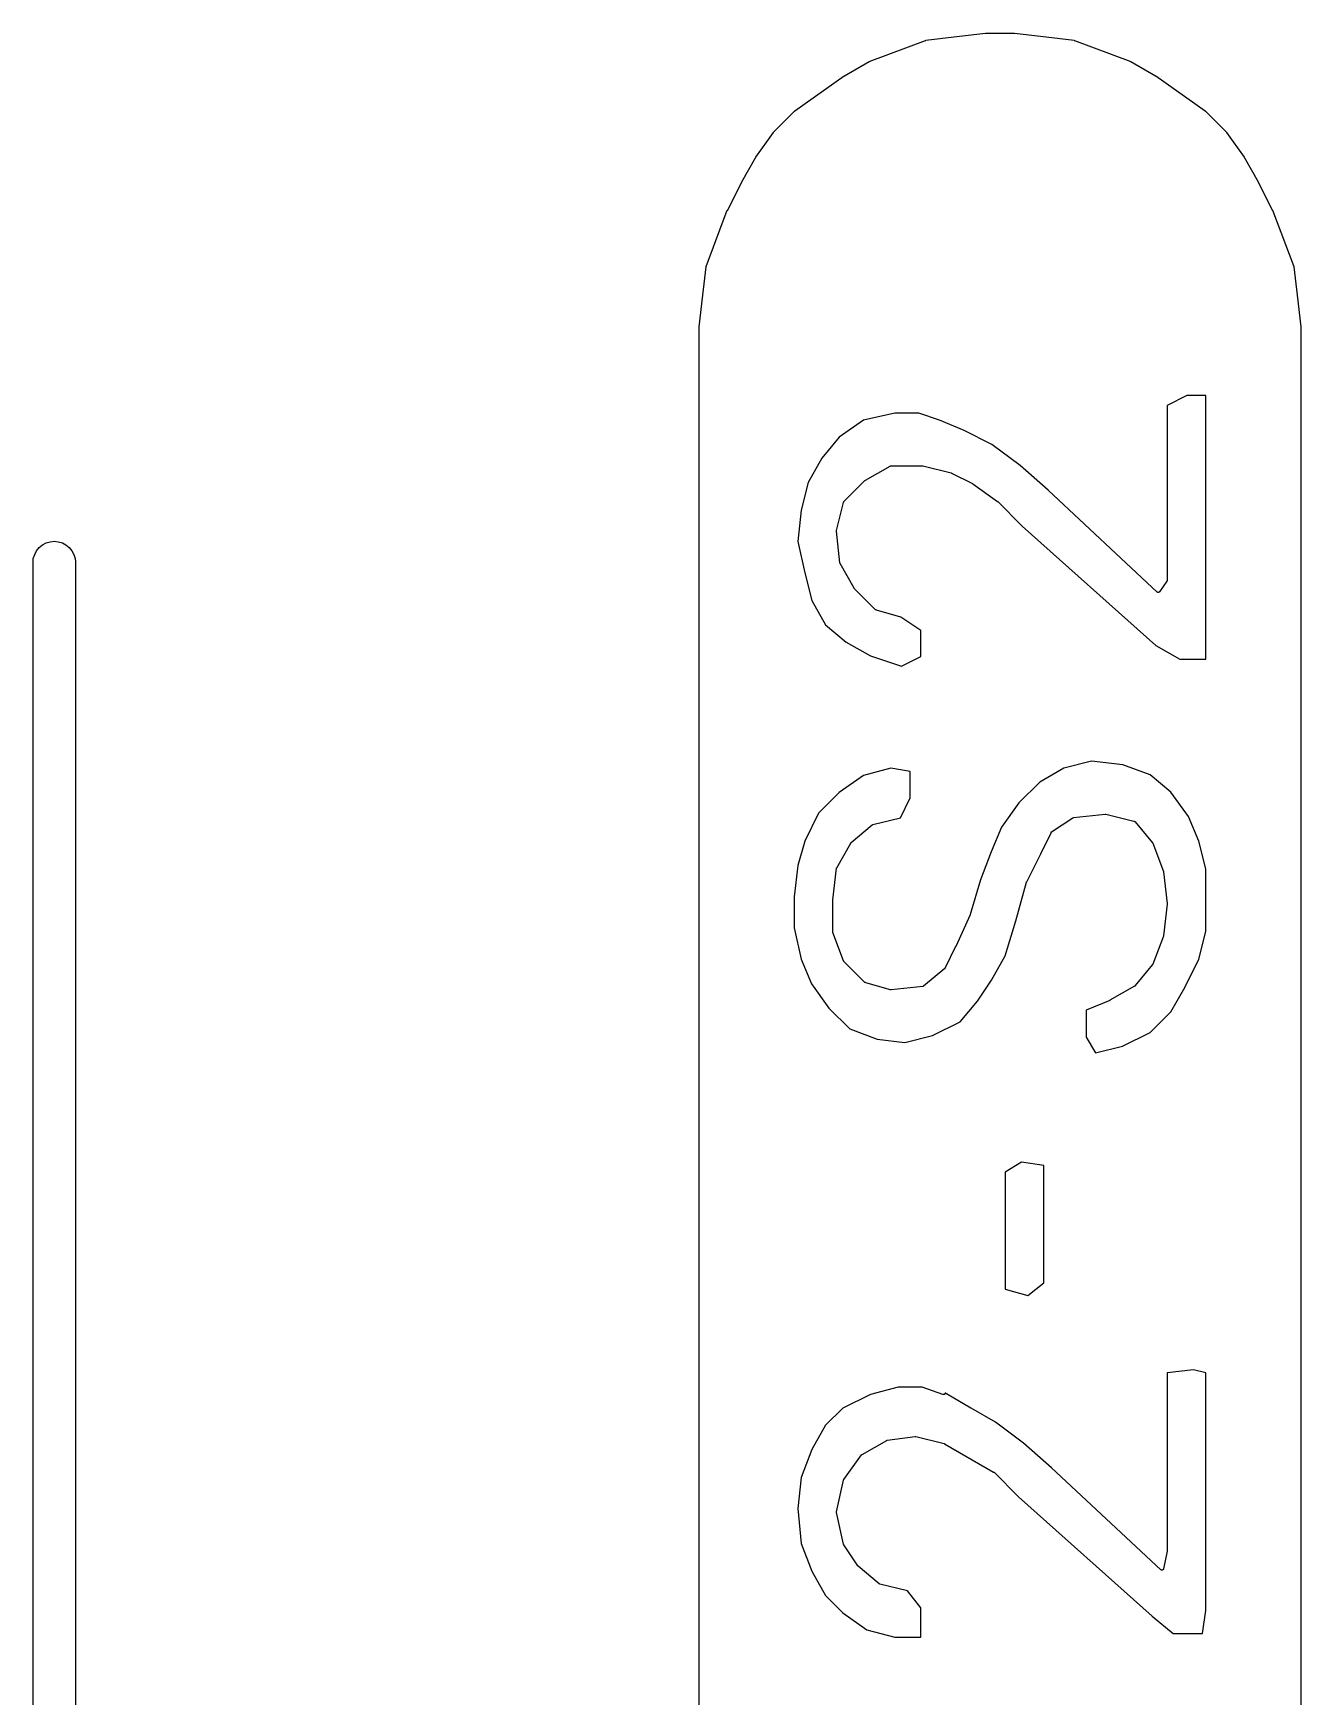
# Model space of a CAD drawing. Extents: x 137.1 to 164.6, y -146.9 to -60.6.
# Drawn here: x 156.072 to 159.675, y -103.105 to -98.375 of the extents above; entities that cross this region are included whole.
import ezdxf

# ---------------------------------------------------------------- set-up
doc = ezdxf.new("R2010")
doc.units = 0
doc.layers.add('BLACK', color=7, linetype='CONTINUOUS')

msp = doc.modelspace()

# ---------------------------------------------------------------- linework, layer by layer
at = {"layer": 'BLACK', "linetype": 'CONTINUOUS'}
for p, q in [((158.689, -98.385), (158.779, -98.375)), ((158.779, -98.375), (158.78, -98.375)), ((158.78, -98.375), (158.78, -98.375)), ((158.78, -98.375), (158.78, -98.375)), ((158.78, -98.375), (158.86, -98.375)), ((158.86, -98.375), (158.86, -98.375)), ((158.86, -98.375), (158.861, -98.375)), ((158.861, -98.375), (158.951, -98.385)), ((158.448, -98.4553), (158.608, -98.3953)), ((158.608, -98.3953), (158.609, -98.3952)), ((158.608, -98.3953), (158.608, -98.3953)), ((158.608, -98.3953), (158.608, -98.3953)), ((158.608, -98.3953), (158.608, -98.3953)), ((158.609, -98.395), (158.689, -98.385)), ((158.609, -98.3951), (158.609, -98.395)), ((158.609, -98.3952), (158.609, -98.3951)), ((158.609, -98.3951), (158.609, -98.3951)), ((158.689, -98.385), (158.689, -98.385)), ((158.689, -98.385), (158.689, -98.385)), ((158.951, -98.385), (158.951, -98.385)), ((158.951, -98.385), (158.951, -98.385)), ((158.951, -98.385), (159.031, -98.395)), ((159.031, -98.395), (159.031, -98.395)), ((159.031, -98.395), (159.031, -98.3951)), ((159.031, -98.3951), (159.031, -98.3951)), ((159.031, -98.3951), (159.031, -98.3952)), ((159.031, -98.3952), (159.032, -98.3953)), ((159.032, -98.3953), (159.032, -98.3953)), ((159.032, -98.3953), (159.032, -98.3953)), ((159.032, -98.3953), (159.192, -98.4553)), ((158.378, -98.4957), (158.448, -98.4557)), ((158.448, -98.4555), (158.448, -98.4553)), ((158.448, -98.4556), (158.448, -98.4555)), ((158.448, -98.4557), (158.448, -98.4556)), ((159.192, -98.4553), (159.192, -98.4555)), ((159.192, -98.4553), (159.192, -98.4553)), ((159.192, -98.4555), (159.192, -98.4557)), ((159.192, -98.4557), (159.262, -98.4957)), ((158.237, -98.5959), (158.377, -98.4959)), ((158.377, -98.4958), (158.378, -98.4957)), ((158.377, -98.4959), (158.377, -98.4958)), ((158.377, -98.4959), (158.377, -98.4959)), ((159.262, -98.4957), (159.263, -98.4957)), ((159.263, -98.4957), (159.263, -98.4958)), ((159.263, -98.4958), (159.263, -98.4959)), ((159.263, -98.4959), (159.403, -98.5959)), ((158.176, -98.6565), (158.236, -98.5965)), ((158.236, -98.5965), (158.237, -98.5964)), ((158.237, -98.5962), (158.237, -98.5959)), ((158.237, -98.5964), (158.237, -98.5962)), ((159.403, -98.5959), (159.403, -98.596)), ((159.403, -98.596), (159.403, -98.5962)), ((159.403, -98.5962), (159.404, -98.5965)), ((159.404, -98.5965), (159.464, -98.6565)), ((158.126, -98.7271), (158.176, -98.6571)), ((158.176, -98.6568), (158.176, -98.6565)), ((158.176, -98.657), (158.176, -98.6568)), ((158.176, -98.6571), (158.176, -98.657)), ((159.464, -98.6565), (159.464, -98.6565)), ((159.464, -98.6565), (159.464, -98.6568)), ((159.464, -98.6568), (159.464, -98.6571)), ((159.464, -98.6571), (159.514, -98.7271)), ((158.086, -98.7975), (158.126, -98.7275)), ((158.126, -98.7273), (158.126, -98.7271)), ((158.126, -98.7275), (158.126, -98.7273)), ((158.126, -98.7275), (158.126, -98.7275)), ((159.514, -98.7271), (159.514, -98.7272)), ((159.514, -98.7272), (159.514, -98.7273)), ((159.514, -98.7273), (159.514, -98.7275)), ((159.514, -98.7275), (159.554, -98.7975)), ((158.046, -98.8778), (158.086, -98.7978)), ((158.086, -98.7976), (158.086, -98.7975)), ((158.086, -98.7977), (158.086, -98.7976)), ((158.086, -98.7978), (158.086, -98.7977)), ((159.554, -98.7975), (159.554, -98.7976)), ((159.554, -98.7976), (159.554, -98.7977)), ((159.554, -98.7977), (159.554, -98.7978)), ((159.554, -98.7978), (159.594, -98.8778)), ((157.985, -99.0382), (158.045, -98.8782)), ((158.045, -98.878), (158.046, -98.8778)), ((158.045, -98.8782), (158.045, -98.878)), ((158.045, -98.8782), (158.045, -98.8782)), ((159.594, -98.8778), (159.595, -98.8778)), ((159.595, -98.8778), (159.595, -98.878)), ((159.595, -98.878), (159.595, -98.8782)), ((159.595, -98.8782), (159.655, -99.0382)), ((157.975, -99.1194), (157.985, -99.0394)), ((157.985, -99.0383), (157.985, -99.0382)), ((157.985, -99.0384), (157.985, -99.0383)), ((157.985, -99.0388), (157.985, -99.0384)), ((157.985, -99.0392), (157.985, -99.0388)), ((157.985, -99.0393), (157.985, -99.0392)), ((157.985, -99.0392), (157.985, -99.0392)), ((157.985, -99.0394), (157.985, -99.0393)), ((159.655, -99.0382), (159.655, -99.0383)), ((159.655, -99.0383), (159.655, -99.0384)), ((159.655, -99.0384), (159.655, -99.0384)), ((159.655, -99.0384), (159.655, -99.0388)), ((159.655, -99.0388), (159.655, -99.0393)), ((159.655, -99.0393), (159.655, -99.0393)), ((159.655, -99.0393), (159.655, -99.0394)), ((159.655, -99.0394), (159.665, -99.1194)), ((157.965, -99.2094), (157.975, -99.1194)), ((157.975, -99.1194), (157.975, -99.1194)), ((157.975, -99.1194), (157.975, -99.1194)), ((159.665, -99.1194), (159.665, -99.1195)), ((159.665, -99.1195), (159.665, -99.1195)), ((159.665, -99.1195), (159.675, -99.2094)), ((157.965, -99.2097), (157.965, -99.2094)), ((157.965, -99.2099), (157.965, -99.2097)), ((157.965, -109.23), (157.965, -99.2099)), ((159.675, -99.2094), (159.675, -99.2095)), ((159.675, -99.2095), (159.675, -99.2098)), ((159.675, -99.2098), (159.675, -99.21)), ((159.675, -99.21), (159.675, -109.2)), ((159.351, -99.405), (159.295, -99.4331)), ((159.405, -99.405), (159.351, -99.405)), ((159.405, -100.155), (159.405, -99.405)), ((158.521, -99.455), (158.432, -99.4747)), ((158.589, -99.455), (158.521, -99.455)), ((158.648, -99.4747), (158.589, -99.455)), ((159.295, -99.4331), (159.295, -99.93)), ((158.432, -99.4747), (158.363, -99.5237)), ((158.718, -99.5045), (158.648, -99.4747)), ((158.797, -99.5443), (158.718, -99.5045)), ((158.363, -99.5237), (158.314, -99.5829)), ((158.877, -99.6039), (158.797, -99.5443)), ((158.314, -99.5829), (158.275, -99.6519)), ((158.438, -99.6457), (158.508, -99.6057)), ((158.508, -99.6053), (158.508, -99.6052)), ((158.508, -99.6052), (158.509, -99.6052)), ((158.508, -99.6054), (158.508, -99.6053)), ((158.508, -99.6055), (158.508, -99.6054)), ((158.508, -99.6056), (158.508, -99.6055)), ((158.508, -99.6057), (158.508, -99.6056)), ((158.509, -99.6051), (158.509, -99.605)), ((158.509, -99.605), (158.51, -99.605)), ((158.509, -99.6052), (158.509, -99.6051)), ((158.509, -99.6051), (158.509, -99.6051)), ((158.51, -99.605), (158.51, -99.605)), ((158.51, -99.605), (158.6, -99.605)), ((158.6, -99.605), (158.6, -99.605)), ((158.6, -99.605), (158.6, -99.605)), ((158.6, -99.605), (158.601, -99.6051)), ((158.601, -99.6051), (158.601, -99.6051)), ((158.601, -99.6051), (158.601, -99.6051)), ((158.601, -99.6051), (158.601, -99.6051)), ((158.601, -99.6051), (158.681, -99.6251)), ((158.957, -99.6737), (158.877, -99.6039)), ((158.275, -99.6519), (158.255, -99.7309)), ((158.376, -99.7065), (158.436, -99.6465)), ((158.436, -99.6465), (158.437, -99.6464)), ((158.437, -99.6458), (158.437, -99.6457)), ((158.437, -99.6457), (158.438, -99.6457)), ((158.437, -99.646), (158.437, -99.6458)), ((158.437, -99.6462), (158.437, -99.646)), ((158.437, -99.6463), (158.437, -99.6462)), ((158.437, -99.6464), (158.437, -99.6463)), ((158.681, -99.6251), (158.681, -99.6252)), ((158.681, -99.6252), (158.681, -99.6252)), ((158.681, -99.6252), (158.681, -99.6252)), ((158.681, -99.6252), (158.682, -99.6253)), ((158.682, -99.6253), (158.682, -99.6255)), ((158.682, -99.6255), (158.682, -99.6255)), ((158.682, -99.6255), (158.682, -99.6255)), ((158.682, -99.6255), (158.742, -99.6555)), ((158.742, -99.6555), (158.742, -99.6556)), ((158.742, -99.6556), (158.743, -99.6558)), ((158.743, -99.6558), (158.743, -99.6559)), ((158.743, -99.6559), (158.813, -99.7059)), ((159.267, -99.9637), (158.957, -99.6737)), ((158.255, -99.7309), (158.245, -99.8197)), ((158.355, -99.7888), (158.375, -99.7088)), ((158.375, -99.7079), (158.376, -99.7078)), ((158.375, -99.7081), (158.375, -99.7079)), ((158.375, -99.7084), (158.375, -99.7081)), ((158.375, -99.7087), (158.375, -99.7084)), ((158.375, -99.7088), (158.375, -99.7087)), ((158.376, -99.7067), (158.376, -99.7065)), ((158.376, -99.707), (158.376, -99.7067)), ((158.376, -99.7071), (158.376, -99.707)), ((158.376, -99.7072), (158.376, -99.7071)), ((158.376, -99.7075), (158.376, -99.7072)), ((158.376, -99.7078), (158.376, -99.7075)), ((158.813, -99.7059), (158.813, -99.706)), ((158.813, -99.706), (158.813, -99.7062)), ((158.813, -99.7062), (158.814, -99.7065)), ((158.814, -99.7065), (158.883, -99.7764)), ((158.355, -99.7891), (158.355, -99.7888)), ((158.355, -99.7895), (158.355, -99.7891)), ((158.355, -99.7896), (158.355, -99.7895)), ((158.355, -99.7898), (158.355, -99.7896)), ((158.355, -99.7901), (158.355, -99.7898)), ((158.355, -99.7905), (158.355, -99.7901)), ((158.355, -99.7906), (158.355, -99.7905)), ((158.365, -99.8806), (158.355, -99.7906)), ((158.883, -99.7764), (159.263, -100.116)), ((156.076, -99.8567), (156.081, -99.8462)), ((156.081, -99.8462), (156.089, -99.8371)), ((156.089, -99.8371), (156.098, -99.8296)), ((156.098, -99.8296), (156.109, -99.824)), ((156.109, -99.824), (156.12, -99.8206)), ((156.12, -99.8206), (156.132, -99.8194)), ((156.132, -99.8194), (156.143, -99.8206)), ((156.143, -99.8206), (156.155, -99.824)), ((156.155, -99.824), (156.165, -99.8296)), ((156.165, -99.8296), (156.174, -99.8371)), ((156.174, -99.8371), (156.182, -99.8462)), ((156.182, -99.8462), (156.187, -99.8567)), ((158.245, -99.8197), (158.265, -99.9088)), ((156.072, -99.868), (156.076, -99.8567)), ((156.072, -99.8768), (156.072, -99.868)), ((156.072, -103.327), (156.072, -99.8768)), ((156.187, -99.8567), (156.191, -99.868)), ((156.191, -99.868), (156.192, -99.8768)), ((156.192, -99.8768), (156.192, -105.283)), ((158.365, -99.8812), (158.365, -99.8806)), ((158.365, -99.8806), (158.365, -99.8806)), ((158.365, -99.8806), (158.365, -99.8806)), ((158.365, -99.8815), (158.365, -99.8812)), ((158.365, -99.8821), (158.365, -99.8815)), ((158.365, -99.8815), (158.365, -99.8815)), ((158.365, -99.8815), (158.365, -99.8815)), ((158.366, -99.8824), (158.365, -99.8821)), ((158.366, -99.8825), (158.366, -99.8824)), ((158.366, -99.8824), (158.366, -99.8824)), ((158.366, -99.8824), (158.366, -99.8824)), ((158.406, -99.9525), (158.366, -99.8825)), ((158.265, -99.9088), (158.285, -99.9881)), ((159.294, -99.9328), (159.274, -99.9628)), ((159.295, -99.932), (159.294, -99.9324)), ((159.294, -99.9324), (159.294, -99.9328)), ((159.295, -99.93), (159.295, -99.93)), ((159.295, -99.93), (159.295, -99.93)), ((159.295, -99.93), (159.295, -99.9301)), ((159.295, -99.9301), (159.295, -99.9305)), ((159.295, -99.9305), (159.295, -99.931)), ((159.295, -99.931), (159.295, -99.931)), ((159.295, -99.931), (159.295, -99.931)), ((159.295, -99.931), (159.295, -99.9315)), ((159.295, -99.9315), (159.295, -99.9319)), ((159.295, -99.9319), (159.295, -99.9319)), ((159.295, -99.9319), (159.295, -99.932)), ((158.285, -99.9881), (158.324, -100.057)), ((158.406, -99.9526), (158.406, -99.9525)), ((158.406, -99.9527), (158.406, -99.9526)), ((158.406, -99.953), (158.406, -99.9527)), ((158.406, -99.9533), (158.406, -99.953)), ((158.406, -99.9534), (158.406, -99.9533)), ((158.406, -99.9535), (158.406, -99.9534)), ((158.466, -100.014), (158.406, -99.9535)), ((158.406, -99.9535), (158.406, -99.9535)), ((159.267, -99.9639), (159.267, -99.9637)), ((159.267, -99.9641), (159.267, -99.9639)), ((159.267, -99.9642), (159.267, -99.9641)), ((159.268, -99.9644), (159.267, -99.9642)), ((159.267, -99.9642), (159.267, -99.9642)), ((159.268, -99.9646), (159.268, -99.9644)), ((159.268, -99.9647), (159.268, -99.9646)), ((159.268, -99.9646), (159.268, -99.9646)), ((159.269, -99.9648), (159.268, -99.9647)), ((159.269, -99.9649), (159.269, -99.9648)), ((159.27, -99.965), (159.269, -99.9649)), ((159.269, -99.9649), (159.269, -99.9649)), ((159.269, -99.9649), (159.269, -99.9649)), ((159.271, -99.9649), (159.27, -99.965)), ((159.27, -99.965), (159.27, -99.965)), ((159.27, -99.965), (159.27, -99.965)), ((159.27, -99.965), (159.27, -99.965)), ((159.272, -99.9647), (159.271, -99.9649)), ((159.271, -99.9649), (159.271, -99.9649)), ((159.271, -99.9649), (159.271, -99.9649)), ((159.271, -99.9649), (159.271, -99.9649)), ((159.273, -99.9642), (159.272, -99.9644)), ((159.272, -99.9644), (159.272, -99.9646)), ((159.272, -99.9646), (159.272, -99.9646)), ((159.272, -99.9646), (159.272, -99.9646)), ((159.272, -99.9646), (159.272, -99.9647)), ((159.274, -99.9635), (159.273, -99.9636)), ((159.273, -99.9636), (159.273, -99.9638)), ((159.273, -99.9638), (159.273, -99.9641)), ((159.273, -99.9641), (159.273, -99.9641)), ((159.273, -99.9641), (159.273, -99.9642)), ((159.274, -99.9628), (159.274, -99.9628)), ((159.274, -99.9628), (159.274, -99.9631)), ((159.274, -99.9631), (159.274, -99.9634)), ((159.274, -99.9634), (159.274, -99.9635)), ((158.467, -100.014), (158.466, -100.014)), ((158.468, -100.014), (158.467, -100.014)), ((158.467, -100.014), (158.467, -100.014)), ((158.467, -100.014), (158.467, -100.014)), ((158.467, -100.014), (158.467, -100.014)), ((158.467, -100.014), (158.467, -100.014)), ((158.468, -100.015), (158.468, -100.014)), ((158.469, -100.015), (158.468, -100.015)), ((158.468, -100.015), (158.468, -100.015)), ((158.468, -100.015), (158.468, -100.015)), ((158.538, -100.035), (158.469, -100.015)), ((158.469, -100.015), (158.469, -100.015)), ((158.595, -100.073), (158.538, -100.035)), ((158.324, -100.057), (158.383, -100.106)), ((158.595, -100.147), (158.595, -100.073)), ((158.383, -100.106), (158.452, -100.145)), ((159.263, -100.116), (159.331, -100.155)), ((158.452, -100.145), (158.54, -100.175)), ((158.54, -100.175), (158.595, -100.147)), ((159.331, -100.155), (159.405, -100.155)), ((159.08, -100.445), (159.002, -100.465)), ((159.169, -100.455), (159.08, -100.445)), ((159.247, -100.484), (159.169, -100.455)), ((158.432, -100.485), (158.363, -100.534)), ((158.51, -100.465), (158.432, -100.485)), ((158.565, -100.474), (158.51, -100.465)), ((158.565, -100.549), (158.565, -100.474)), ((158.933, -100.504), (158.874, -100.563)), ((159.002, -100.465), (158.933, -100.504)), ((159.306, -100.533), (159.247, -100.484)), ((158.363, -100.534), (158.304, -100.593)), ((158.537, -100.606), (158.565, -100.549)), ((159.356, -100.602), (159.306, -100.533)), ((158.304, -100.593), (158.265, -100.672)), ((158.874, -100.563), (158.824, -100.632)), ((159.029, -100.605), (159.119, -100.595)), ((159.119, -100.595), (159.12, -100.595)), ((159.12, -100.595), (159.12, -100.595)), ((159.12, -100.595), (159.12, -100.595)), ((159.12, -100.595), (159.12, -100.595)), ((159.12, -100.595), (159.12, -100.595)), ((159.12, -100.595), (159.121, -100.595)), ((159.121, -100.595), (159.121, -100.595)), ((159.121, -100.595), (159.201, -100.615)), ((159.385, -100.672), (159.356, -100.602)), ((158.397, -100.676), (158.457, -100.626)), ((158.457, -100.626), (158.457, -100.626)), ((158.457, -100.626), (158.457, -100.626)), ((158.457, -100.626), (158.457, -100.626)), ((158.457, -100.626), (158.457, -100.626)), ((158.457, -100.626), (158.458, -100.626)), ((158.458, -100.626), (158.458, -100.625)), ((158.458, -100.625), (158.458, -100.625)), ((158.458, -100.625), (158.459, -100.625)), ((158.458, -100.626), (158.458, -100.626)), ((158.459, -100.625), (158.537, -100.606)), ((158.459, -100.625), (158.459, -100.625)), ((158.459, -100.625), (158.459, -100.625)), ((158.824, -100.632), (158.795, -100.702)), ((158.936, -100.708), (158.966, -100.648)), ((158.966, -100.647), (158.966, -100.646)), ((158.966, -100.646), (158.967, -100.646)), ((158.966, -100.648), (158.966, -100.647)), ((158.966, -100.647), (158.966, -100.647)), ((158.966, -100.647), (158.966, -100.647)), ((158.966, -100.647), (158.966, -100.647)), ((158.966, -100.647), (158.966, -100.647)), ((158.966, -100.648), (158.966, -100.648)), ((158.967, -100.646), (159.027, -100.606)), ((158.967, -100.646), (158.967, -100.646)), ((158.967, -100.646), (158.967, -100.646)), ((158.967, -100.646), (158.967, -100.646)), ((159.027, -100.606), (159.027, -100.606)), ((159.027, -100.606), (159.027, -100.606)), ((159.027, -100.606), (159.028, -100.606)), ((159.028, -100.606), (159.028, -100.605)), ((159.028, -100.605), (159.028, -100.605)), ((159.028, -100.605), (159.028, -100.605)), ((159.028, -100.605), (159.028, -100.605)), ((159.028, -100.605), (159.029, -100.605)), ((159.029, -100.605), (159.029, -100.605)), ((159.029, -100.605), (159.029, -100.605)), ((159.029, -100.605), (159.029, -100.605)), ((159.201, -100.615), (159.201, -100.615)), ((159.201, -100.615), (159.201, -100.615)), ((159.201, -100.615), (159.201, -100.615)), ((159.201, -100.615), (159.202, -100.615)), ((159.202, -100.615), (159.202, -100.616)), ((159.202, -100.616), (159.202, -100.616)), ((159.202, -100.616), (159.202, -100.616)), ((159.202, -100.616), (159.203, -100.616)), ((159.203, -100.616), (159.203, -100.616)), ((159.203, -100.616), (159.203, -100.616)), ((159.203, -100.616), (159.203, -100.616)), ((159.203, -100.616), (159.203, -100.616)), ((159.203, -100.616), (159.204, -100.617)), ((159.204, -100.617), (159.204, -100.617)), ((159.204, -100.617), (159.204, -100.617)), ((159.204, -100.617), (159.254, -100.677)), ((158.265, -100.672), (158.245, -100.741)), ((158.356, -100.748), (158.396, -100.678)), ((158.396, -100.677), (158.397, -100.676)), ((158.396, -100.678), (158.396, -100.677)), ((158.396, -100.677), (158.396, -100.677)), ((158.396, -100.677), (158.396, -100.677)), ((158.396, -100.677), (158.396, -100.677)), ((158.396, -100.677), (158.396, -100.677)), ((158.397, -100.676), (158.397, -100.676)), ((159.254, -100.677), (159.254, -100.677)), ((159.254, -100.677), (159.254, -100.677)), ((159.254, -100.677), (159.254, -100.677)), ((159.254, -100.677), (159.254, -100.678)), ((159.254, -100.678), (159.254, -100.678)), ((159.254, -100.678), (159.255, -100.678)), ((159.255, -100.678), (159.255, -100.678)), ((159.255, -100.678), (159.285, -100.758)), ((159.405, -100.751), (159.385, -100.672)), ((158.245, -100.741), (158.235, -100.83)), ((158.795, -100.702), (158.765, -100.782)), ((158.896, -100.788), (158.936, -100.708)), ((158.936, -100.708), (158.936, -100.708)), ((158.936, -100.708), (158.936, -100.708)), ((158.345, -100.839), (158.355, -100.749)), ((158.355, -100.749), (158.355, -100.748)), ((158.355, -100.748), (158.355, -100.748)), ((158.355, -100.748), (158.355, -100.748)), ((158.355, -100.748), (158.355, -100.748)), ((158.355, -100.748), (158.356, -100.748)), ((158.355, -100.749), (158.355, -100.749)), ((158.355, -100.749), (158.355, -100.749)), ((158.355, -100.749), (158.355, -100.749)), ((158.355, -100.749), (158.355, -100.749)), ((158.356, -100.748), (158.356, -100.748)), ((158.356, -100.748), (158.356, -100.748)), ((158.765, -100.782), (158.735, -100.881)), ((158.865, -100.899), (158.895, -100.789)), ((158.895, -100.789), (158.895, -100.788)), ((158.895, -100.788), (158.896, -100.788)), ((158.895, -100.789), (158.895, -100.789)), ((158.896, -100.788), (158.896, -100.788)), ((158.896, -100.788), (158.896, -100.788)), ((158.896, -100.788), (158.896, -100.788)), ((159.285, -100.758), (159.285, -100.758)), ((159.285, -100.758), (159.285, -100.758)), ((159.285, -100.758), (159.285, -100.758)), ((159.285, -100.758), (159.285, -100.759)), ((159.285, -100.759), (159.285, -100.759)), ((159.285, -100.759), (159.285, -100.759)), ((159.285, -100.759), (159.285, -100.759)), ((159.285, -100.759), (159.295, -100.849)), ((159.405, -100.929), (159.405, -100.751)), ((158.235, -100.83), (158.235, -100.919)), ((158.345, -100.84), (158.345, -100.839)), ((158.345, -100.93), (158.345, -100.84)), ((158.345, -100.84), (158.345, -100.84)), ((158.735, -100.882), (158.695, -100.972)), ((158.735, -100.881), (158.735, -100.882)), ((158.735, -100.882), (158.735, -100.882)), ((158.735, -100.882), (158.735, -100.882)), ((159.295, -100.851), (159.285, -100.941)), ((159.295, -100.849), (159.295, -100.85)), ((159.295, -100.85), (159.295, -100.85)), ((159.295, -100.85), (159.295, -100.85)), ((159.295, -100.85), (159.295, -100.85)), ((159.295, -100.85), (159.295, -100.85)), ((159.295, -100.85), (159.295, -100.851)), ((159.295, -100.851), (159.295, -100.851)), ((158.235, -100.919), (158.255, -101.008)), ((158.345, -100.931), (158.345, -100.93)), ((158.345, -100.93), (158.345, -100.93)), ((158.345, -100.932), (158.345, -100.931)), ((158.345, -100.931), (158.345, -100.931)), ((158.345, -100.931), (158.345, -100.931)), ((158.345, -100.931), (158.345, -100.931)), ((158.375, -101.012), (158.345, -100.932)), ((158.345, -100.932), (158.345, -100.932)), ((158.835, -100.998), (158.865, -100.899)), ((159.385, -101.008), (159.405, -100.929)), ((158.694, -100.972), (158.664, -101.032)), ((158.695, -100.972), (158.694, -100.972)), ((158.694, -100.972), (158.694, -100.972)), ((158.695, -100.972), (158.695, -100.972)), ((159.285, -100.942), (159.255, -101.022)), ((159.285, -100.941), (159.285, -100.941)), ((159.285, -100.941), (159.285, -100.941)), ((159.285, -100.941), (159.285, -100.941)), ((159.285, -100.941), (159.285, -100.941)), ((159.285, -100.941), (159.285, -100.942)), ((159.285, -100.942), (159.285, -100.942)), ((159.285, -100.942), (159.285, -100.942)), ((158.255, -101.008), (158.284, -101.078)), ((158.376, -101.012), (158.375, -101.012)), ((158.375, -101.012), (158.375, -101.012)), ((158.375, -101.012), (158.375, -101.012)), ((158.376, -101.013), (158.376, -101.012)), ((158.376, -101.014), (158.376, -101.013)), ((158.376, -101.013), (158.376, -101.013)), ((158.376, -101.013), (158.376, -101.013)), ((158.376, -101.013), (158.376, -101.013)), ((158.376, -101.013), (158.376, -101.013)), ((158.376, -101.013), (158.376, -101.013)), ((158.376, -101.013), (158.376, -101.013)), ((158.436, -101.074), (158.376, -101.014)), ((158.796, -101.067), (158.835, -100.998)), ((159.254, -101.023), (159.204, -101.083)), ((159.255, -101.022), (159.254, -101.022)), ((159.254, -101.022), (159.254, -101.023)), ((159.254, -101.023), (159.254, -101.023)), ((159.254, -101.023), (159.254, -101.023)), ((159.254, -101.023), (159.254, -101.023)), ((159.255, -101.022), (159.255, -101.022)), ((159.255, -101.022), (159.255, -101.022)), ((159.346, -101.088), (159.385, -101.008)), ((158.437, -101.074), (158.436, -101.074)), ((158.438, -101.074), (158.437, -101.074)), ((158.437, -101.074), (158.437, -101.074)), ((158.437, -101.074), (158.437, -101.074)), ((158.437, -101.074), (158.437, -101.074)), ((158.437, -101.074), (158.437, -101.074)), ((158.438, -101.075), (158.438, -101.074)), ((158.439, -101.075), (158.438, -101.075)), ((158.438, -101.075), (158.438, -101.075)), ((158.438, -101.075), (158.438, -101.075)), ((158.509, -101.095), (158.439, -101.075)), ((158.439, -101.075), (158.439, -101.075)), ((158.663, -101.034), (158.603, -101.084)), ((158.664, -101.033), (158.663, -101.034)), ((158.663, -101.034), (158.663, -101.034)), ((158.663, -101.034), (158.663, -101.034)), ((158.664, -101.032), (158.664, -101.032)), ((158.664, -101.032), (158.664, -101.032)), ((158.664, -101.032), (158.664, -101.032)), ((158.664, -101.032), (158.664, -101.033)), ((158.664, -101.033), (158.664, -101.033)), ((158.664, -101.033), (158.664, -101.033)), ((158.664, -101.033), (158.664, -101.033)), ((158.664, -101.033), (158.664, -101.033)), ((158.756, -101.127), (158.796, -101.067)), ((158.284, -101.078), (158.334, -101.147)), ((158.51, -101.095), (158.509, -101.095)), ((158.509, -101.095), (158.509, -101.095)), ((158.511, -101.095), (158.51, -101.095)), ((158.51, -101.095), (158.51, -101.095)), ((158.51, -101.095), (158.51, -101.095)), ((158.51, -101.095), (158.51, -101.095)), ((158.51, -101.095), (158.51, -101.095)), ((158.601, -101.085), (158.511, -101.095)), ((158.511, -101.095), (158.511, -101.095)), ((158.511, -101.095), (158.511, -101.095)), ((158.602, -101.085), (158.601, -101.085)), ((158.601, -101.085), (158.601, -101.085)), ((158.601, -101.085), (158.601, -101.085)), ((158.601, -101.085), (158.601, -101.085)), ((158.603, -101.084), (158.602, -101.084)), ((158.602, -101.084), (158.602, -101.084)), ((158.602, -101.084), (158.602, -101.084)), ((158.602, -101.084), (158.602, -101.085)), ((158.602, -101.085), (158.602, -101.085)), ((158.603, -101.084), (158.603, -101.084)), ((158.603, -101.084), (158.603, -101.084)), ((158.603, -101.084), (158.603, -101.084)), ((158.603, -101.084), (158.603, -101.084)), ((159.202, -101.084), (159.132, -101.124)), ((159.203, -101.084), (159.202, -101.084)), ((159.204, -101.084), (159.203, -101.084)), ((159.203, -101.084), (159.203, -101.084)), ((159.203, -101.084), (159.203, -101.084)), ((159.203, -101.084), (159.203, -101.084)), ((159.204, -101.083), (159.204, -101.084)), ((159.306, -101.157), (159.346, -101.088)), ((158.334, -101.147), (158.393, -101.206)), ((158.707, -101.186), (158.756, -101.127)), ((159.132, -101.125), (159.065, -101.153)), ((159.065, -101.153), (159.065, -101.229)), ((159.132, -101.124), (159.132, -101.124)), ((159.132, -101.124), (159.132, -101.124)), ((159.132, -101.124), (159.132, -101.125)), ((159.247, -101.216), (159.306, -101.157)), ((158.393, -101.206), (158.471, -101.235)), ((158.628, -101.225), (158.707, -101.186)), ((159.168, -101.255), (159.247, -101.216)), ((158.471, -101.235), (158.55, -101.245)), ((158.55, -101.245), (158.628, -101.225)), ((159.065, -101.229), (159.092, -101.274)), ((159.092, -101.274), (159.168, -101.255)), ((158.881, -101.585), (158.835, -101.613)), ((158.945, -101.594), (158.881, -101.585)), ((158.945, -101.928), (158.945, -101.594)), ((158.835, -101.613), (158.835, -101.946)), ((158.835, -101.946), (158.899, -101.964)), ((158.899, -101.964), (158.945, -101.928)), ((159.37, -102.175), (159.295, -102.184)), ((159.295, -102.184), (159.295, -102.69)), ((159.405, -102.184), (159.37, -102.175)), ((159.405, -102.86), (159.405, -102.184)), ((158.452, -102.245), (158.373, -102.284)), ((158.531, -102.225), (158.452, -102.245)), ((158.599, -102.225), (158.531, -102.225)), ((158.658, -102.245), (158.599, -102.225)), ((158.659, -102.245), (158.658, -102.245)), ((158.66, -102.245), (158.659, -102.245)), ((158.659, -102.245), (158.659, -102.245)), ((158.659, -102.245), (158.659, -102.245)), ((158.659, -102.245), (158.659, -102.245)), ((158.661, -102.245), (158.66, -102.245)), ((158.66, -102.245), (158.66, -102.245)), ((158.66, -102.245), (158.66, -102.245)), ((158.66, -102.245), (158.66, -102.245)), ((158.662, -102.245), (158.661, -102.245)), ((158.661, -102.245), (158.661, -102.245)), ((158.661, -102.245), (158.661, -102.245)), ((158.661, -102.245), (158.661, -102.245)), ((158.663, -102.244), (158.662, -102.244)), ((158.662, -102.244), (158.662, -102.244)), ((158.662, -102.244), (158.662, -102.245)), ((158.662, -102.245), (158.662, -102.245)), ((158.664, -102.243), (158.663, -102.244)), ((158.663, -102.244), (158.663, -102.244)), ((158.663, -102.244), (158.663, -102.244)), ((158.663, -102.244), (158.663, -102.244)), ((158.663, -102.244), (158.663, -102.244)), ((158.665, -102.241), (158.664, -102.243)), ((158.664, -102.243), (158.664, -102.243)), ((158.664, -102.243), (158.664, -102.243)), ((158.664, -102.243), (158.664, -102.243)), ((158.664, -102.243), (158.664, -102.243)), ((158.664, -102.243), (158.664, -102.243)), ((158.665, -102.242), (158.665, -102.241)), ((158.665, -102.241), (158.665, -102.241)), ((158.665, -102.241), (158.665, -102.241)), ((158.665, -102.241), (158.665, -102.241)), ((158.666, -102.242), (158.665, -102.242)), ((158.665, -102.242), (158.665, -102.242)), ((158.666, -102.243), (158.666, -102.242)), ((158.666, -102.242), (158.666, -102.242)), ((158.667, -102.244), (158.666, -102.243)), ((158.666, -102.243), (158.666, -102.243)), ((158.666, -102.243), (158.666, -102.243)), ((158.666, -102.243), (158.666, -102.243)), ((158.666, -102.243), (158.666, -102.243)), ((158.668, -102.244), (158.667, -102.244)), ((158.667, -102.244), (158.667, -102.244)), ((158.667, -102.244), (158.667, -102.244)), ((158.667, -102.244), (158.667, -102.244)), ((158.667, -102.244), (158.667, -102.244)), ((158.737, -102.284), (158.668, -102.244)), ((158.373, -102.284), (158.324, -102.333)), ((158.738, -102.284), (158.737, -102.284)), ((158.807, -102.324), (158.738, -102.284)), ((158.324, -102.333), (158.285, -102.402)), ((158.887, -102.384), (158.807, -102.324)), ((158.428, -102.416), (158.498, -102.376)), ((158.498, -102.376), (158.498, -102.375)), ((158.498, -102.375), (158.498, -102.375)), ((158.498, -102.375), (158.498, -102.375)), ((158.498, -102.375), (158.498, -102.375)), ((158.498, -102.375), (158.499, -102.375)), ((158.498, -102.376), (158.498, -102.376)), ((158.498, -102.376), (158.498, -102.376)), ((158.498, -102.376), (158.498, -102.376)), ((158.498, -102.376), (158.498, -102.376)), ((158.499, -102.375), (158.579, -102.365)), ((158.499, -102.375), (158.499, -102.375)), ((158.499, -102.375), (158.499, -102.375)), ((158.499, -102.375), (158.499, -102.375)), ((158.499, -102.375), (158.499, -102.375)), ((158.579, -102.365), (158.579, -102.365)), ((158.579, -102.365), (158.58, -102.365)), ((158.58, -102.365), (158.58, -102.365)), ((158.58, -102.365), (158.58, -102.365)), ((158.58, -102.365), (158.58, -102.365)), ((158.58, -102.365), (158.581, -102.365)), ((158.581, -102.365), (158.581, -102.365)), ((158.581, -102.365), (158.661, -102.385)), ((158.661, -102.385), (158.661, -102.385)), ((158.661, -102.385), (158.661, -102.385)), ((158.661, -102.385), (158.662, -102.385)), ((158.662, -102.385), (158.662, -102.385)), ((158.662, -102.385), (158.662, -102.386)), ((158.662, -102.386), (158.662, -102.386)), ((158.662, -102.386), (158.662, -102.386)), ((158.662, -102.386), (158.802, -102.466)), ((158.967, -102.454), (158.887, -102.384)), ((158.285, -102.402), (158.255, -102.481)), ((158.376, -102.487), (158.426, -102.417)), ((158.426, -102.417), (158.427, -102.416)), ((158.426, -102.417), (158.426, -102.417)), ((158.426, -102.417), (158.426, -102.417)), ((158.426, -102.417), (158.426, -102.417)), ((158.426, -102.417), (158.426, -102.417)), ((158.427, -102.416), (158.427, -102.416)), ((158.427, -102.416), (158.427, -102.416)), ((158.427, -102.416), (158.427, -102.416)), ((158.427, -102.416), (158.427, -102.416)), ((158.427, -102.416), (158.427, -102.416)), ((158.427, -102.416), (158.428, -102.416)), ((158.255, -102.481), (158.245, -102.57)), ((158.355, -102.579), (158.375, -102.489)), ((158.375, -102.489), (158.375, -102.488)), ((158.375, -102.488), (158.375, -102.488)), ((158.375, -102.488), (158.375, -102.488)), ((158.375, -102.488), (158.375, -102.488)), ((158.375, -102.488), (158.376, -102.488)), ((158.375, -102.489), (158.375, -102.489)), ((158.376, -102.488), (158.376, -102.487)), ((158.802, -102.466), (158.803, -102.466)), ((158.803, -102.466), (158.803, -102.466)), ((158.803, -102.466), (158.803, -102.466)), ((158.803, -102.466), (158.803, -102.466)), ((158.803, -102.466), (158.803, -102.466)), ((158.803, -102.466), (158.803, -102.466)), ((158.803, -102.466), (158.804, -102.466)), ((158.804, -102.466), (158.873, -102.536)), ((159.277, -102.744), (158.967, -102.454)), ((158.873, -102.536), (159.253, -102.876)), ((158.245, -102.57), (158.255, -102.669)), ((158.355, -102.58), (158.355, -102.579)), ((158.355, -102.579), (158.355, -102.579)), ((158.355, -102.579), (158.355, -102.579)), ((158.355, -102.579), (158.355, -102.579)), ((158.355, -102.581), (158.355, -102.58)), ((158.355, -102.58), (158.355, -102.58)), ((158.355, -102.58), (158.355, -102.58)), ((158.355, -102.58), (158.355, -102.58)), ((158.375, -102.671), (158.355, -102.581)), ((158.355, -102.581), (158.355, -102.581)), ((158.355, -102.581), (158.355, -102.581)), ((158.355, -102.581), (158.355, -102.581)), ((158.255, -102.669), (158.285, -102.748)), ((158.375, -102.672), (158.375, -102.671)), ((158.375, -102.671), (158.375, -102.671)), ((158.376, -102.672), (158.375, -102.672)), ((158.375, -102.672), (158.375, -102.672)), ((158.375, -102.672), (158.375, -102.672)), ((158.376, -102.673), (158.376, -102.672)), ((158.416, -102.733), (158.376, -102.673)), ((158.376, -102.673), (158.376, -102.673)), ((159.295, -102.691), (159.285, -102.741)), ((159.295, -102.69), (159.295, -102.691)), ((159.295, -102.691), (159.295, -102.691)), ((158.285, -102.748), (158.324, -102.817)), ((158.416, -102.734), (158.416, -102.733)), ((158.416, -102.733), (158.416, -102.733)), ((158.416, -102.733), (158.416, -102.733)), ((158.416, -102.733), (158.416, -102.733)), ((158.417, -102.734), (158.416, -102.734)), ((158.477, -102.784), (158.417, -102.734)), ((158.417, -102.734), (158.417, -102.734)), ((159.278, -102.744), (159.277, -102.744)), ((159.277, -102.744), (159.277, -102.744)), ((159.277, -102.744), (159.277, -102.744)), ((159.277, -102.744), (159.277, -102.744)), ((159.277, -102.744), (159.277, -102.744)), ((159.278, -102.745), (159.278, -102.744)), ((159.279, -102.745), (159.278, -102.745)), ((159.278, -102.745), (159.278, -102.745)), ((159.278, -102.745), (159.278, -102.745)), ((159.28, -102.745), (159.279, -102.745)), ((159.279, -102.745), (159.279, -102.745)), ((159.279, -102.745), (159.279, -102.745)), ((159.279, -102.745), (159.279, -102.745)), ((159.281, -102.745), (159.28, -102.745)), ((159.28, -102.745), (159.28, -102.745)), ((159.28, -102.745), (159.28, -102.745)), ((159.28, -102.745), (159.28, -102.745)), ((159.282, -102.745), (159.281, -102.745)), ((159.281, -102.745), (159.281, -102.745)), ((159.281, -102.745), (159.281, -102.745)), ((159.281, -102.745), (159.281, -102.745)), ((159.281, -102.745), (159.281, -102.745)), ((159.283, -102.744), (159.282, -102.744)), ((159.282, -102.744), (159.282, -102.745)), ((159.282, -102.745), (159.282, -102.745)), ((159.282, -102.745), (159.282, -102.745)), ((159.284, -102.744), (159.283, -102.744)), ((159.283, -102.744), (159.283, -102.744)), ((159.283, -102.744), (159.283, -102.744)), ((159.283, -102.744), (159.283, -102.744)), ((159.283, -102.744), (159.283, -102.744)), ((159.285, -102.742), (159.284, -102.742)), ((159.284, -102.742), (159.284, -102.743)), ((159.284, -102.743), (159.284, -102.743)), ((159.284, -102.743), (159.284, -102.743)), ((159.284, -102.743), (159.284, -102.743)), ((159.284, -102.743), (159.284, -102.743)), ((159.284, -102.743), (159.284, -102.744)), ((159.285, -102.741), (159.285, -102.741)), ((159.285, -102.741), (159.285, -102.741)), ((159.285, -102.741), (159.285, -102.742)), ((159.285, -102.742), (159.285, -102.742)), ((159.285, -102.742), (159.285, -102.742)), ((158.324, -102.817), (158.373, -102.866)), ((158.478, -102.784), (158.477, -102.784)), ((158.477, -102.784), (158.477, -102.784)), ((158.477, -102.784), (158.477, -102.784)), ((158.477, -102.784), (158.477, -102.784)), ((158.478, -102.785), (158.478, -102.784)), ((158.478, -102.784), (158.478, -102.784)), ((158.478, -102.784), (158.478, -102.784)), ((158.479, -102.785), (158.478, -102.785)), ((158.557, -102.804), (158.479, -102.785)), ((158.479, -102.785), (158.479, -102.785)), ((158.479, -102.785), (158.479, -102.785)), ((158.595, -102.852), (158.557, -102.804)), ((158.373, -102.866), (158.442, -102.915)), ((158.595, -102.935), (158.595, -102.852)), ((159.396, -102.925), (159.405, -102.86)), ((158.442, -102.915), (158.521, -102.935)), ((159.253, -102.876), (159.312, -102.925)), ((158.521, -102.935), (158.595, -102.935)), ((159.312, -102.925), (159.396, -102.925))]:
    msp.add_line(p, q, dxfattribs=at)

doc.saveas('drawing.dxf')
